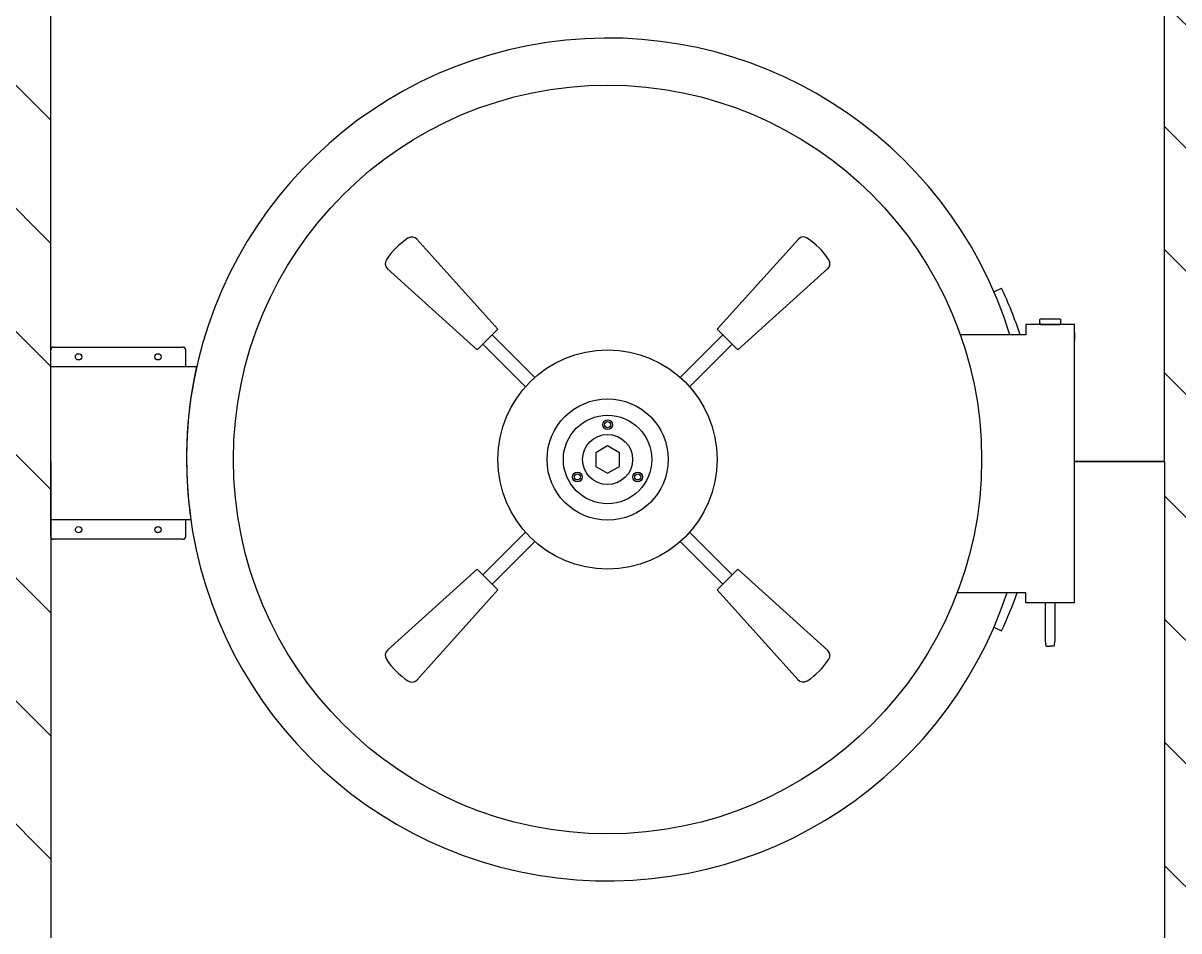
# Model space of a CAD drawing. Header units: millimetres. Extents: x -179594 to 13185, y 0 to 9270.
# Drawn here: x 9152 to 9982, y 3389 to 4040 of the extents above; entities that cross this region are included whole.
import ezdxf

# ---------------------------------------------------------------- set-up
doc = ezdxf.new("R2010")
doc.units = ezdxf.units.MM
doc.header["$MEASUREMENT"] = 0
doc.layers.get('0').update_dxf_attribs({"lineweight": 25})
doc.layers.add('D', color=3, linetype='Continuous', lineweight=13)

msp = doc.modelspace()

# ---------------------------------------------------------------- hatches: boundary and pattern name
at = {"layer": 'D'}
h = msp.add_hatch(dxfattribs=at)
h.set_pattern_fill('ANSI31', color=256, scale=500, angle=90, style=0)
h.set_pattern_definition([(135, (27.53, 32.87), (-44.19417, -44.19417), [])])
h.paths.add_polyline_path([(9971.356, 4355.578), (9971.356, 3725.578), (9971.356, 3295.578), (9971.356, 2675.578), (9946.356, 2675.578), (9946.356, 2665.578), (9936.748, 2665.578), (9936.748, 2657.578), (9970.856, 2657.578), (9970.856, 2654.578), (10102.14, 2654.578), (10102.14, 4441.513), (10771.356, 4441.513), (10771.356, 5354.578), (8371.356, 5354.578), (8371.356, 4441.513), (9040.571, 4441.513), (9040.571, 2654.578), (9171.856, 2654.578), (9171.856, 2657.578), (9205.963, 2657.578), (9205.963, 2665.578), (9196.356, 2665.578), (9196.356, 2675.578), (9171.356, 2675.578), (9171.356, 3295.578), (9171.356, 3725.578), (9171.356, 4355.578)])

# ---------------------------------------------------------------- linework, layer by layer
for p, q in [((9171.356, 3725.578), (9171.356, 4355.578)), ((9171.356, 3725.578), (9171.356, 4355.578)), ((9971.356, 3725.578), (9971.356, 4355.578)), ((9971.356, 3725.578), (9971.356, 4355.578)), ((9848.873, 3847.455), (9854.289, 3850.037)), ((9906.813, 3818.078), (9906.813, 3812.078)), ((9173.356, 3807.778), (9266.356, 3807.778)), ((9171.356, 3725.578), (9171.356, 3295.578)), ((9971.356, 3725.578), (9906.813, 3725.578)), ((9906.813, 3725.578), (9971.356, 3725.578)), ((9971.356, 3725.578), (9971.356, 3295.578)), ((9266.356, 3669.778), (9173.356, 3669.778)), ((9848.873, 3606.702), (9854.289, 3604.12))]:
    msp.add_line(p, q)
at = {"linetype": 'Continuous'}
for p, q in [((9434.287, 3885.36), (9492.624, 3820.66)), ((9650.088, 3820.66), (9708.424, 3885.36)), ((9477.774, 3805.811), (9413.074, 3864.147)), ((9729.637, 3864.147), (9664.937, 3805.811)), ((9882.346, 3828.115), (9881.804, 3827.572)), ((9881.804, 3824.621), (9881.804, 3827.572)), ((9882.346, 3828.115), (9896.28, 3828.115)), ((9896.28, 3828.115), (9896.822, 3827.572)), ((9896.822, 3824.621), (9896.822, 3827.572)), ((9492.624, 3820.66), (9477.774, 3805.811)), ((9664.937, 3805.811), (9650.088, 3820.66)), ((9871.813, 3824.078), (9871.813, 3816.578)), ((9906.813, 3824.078), (9871.813, 3824.078)), ((9881.804, 3824.621), (9882.346, 3824.078)), ((9882.346, 3824.078), (9896.28, 3824.078)), ((9896.822, 3824.621), (9896.28, 3824.078)), ((9906.813, 3816.578), (9906.813, 3824.078)), ((9519.131, 3786.02), (9488.558, 3816.594)), ((9654.154, 3816.594), (9623.58, 3786.02)), ((9871.813, 3816.578), (9824.712, 3816.578)), ((9906.813, 3624.078), (9906.813, 3816.578)), ((9171.356, 3671.778), (9171.356, 3805.778)), ((9268.356, 3793.778), (9268.356, 3805.778)), ((9481.84, 3809.876), (9512.414, 3779.303)), ((9630.298, 3779.303), (9660.871, 3809.876)), ((9171.356, 3793.778), (9276.077, 3793.778)), ((9272.117, 3683.778), (9171.356, 3683.778)), ((9268.356, 3671.778), (9268.356, 3683.778)), ((9512.414, 3674.854), (9481.84, 3644.28)), ((9660.871, 3644.28), (9630.298, 3674.854)), ((9488.558, 3637.563), (9519.131, 3668.136)), ((9623.58, 3668.136), (9654.154, 3637.563)), ((9413.458, 3590.356), (9477.774, 3648.346)), ((9477.774, 3648.346), (9492.624, 3633.497)), ((9650.088, 3633.497), (9664.937, 3648.346)), ((9664.937, 3648.346), (9729.637, 3590.01)), ((9492.624, 3633.497), (9434.287, 3568.797)), ((9708.078, 3569.181), (9650.088, 3633.497)), ((9822.512, 3631.578), (9871.813, 3631.578)), ((9871.813, 3624.078), (9871.813, 3631.578)), ((9906.813, 3624.078), (9871.813, 3624.078)), ((9885.887, 3597.141), (9885.887, 3624.078)), ((9892.74, 3597.141), (9892.74, 3624.078)), ((9886.429, 3593.115), (9885.887, 3597.141)), ((9892.198, 3593.115), (9892.74, 3597.141)), ((9886.429, 3593.115), (9889.313, 3593.115)), ((9892.198, 3593.115), (9889.313, 3593.115))]:
    msp.add_line(p, q, dxfattribs=at)
msp.add_lwpolyline([(9562.856, 3722.171), (9571.356, 3717.263), (9579.856, 3722.171), (9579.856, 3731.986), (9571.356, 3736.893), (9562.856, 3731.986)], close=True)
for centre, radius in [((9571.356, 3727.078), 268.7), ((9191.356, 3800.768), 2.25), ((9248.356, 3800.778), 2.25), ((9571.356, 3727.078), 43.5), ((9571.356, 3727.078), 31.75), ((9571.356, 3752.078), 3.5), ((9571.356, 3752.078), 2.175), ((9571.356, 3727.078), 18), ((9549.705, 3714.578), 3.5), ((9549.705, 3714.578), 2.175), ((9593.006, 3714.578), 3.5), ((9593.006, 3714.578), 2.175), ((9191.356, 3676.778), 2.25), ((9248.356, 3676.778), 2.25)]:
    msp.add_circle(centre, radius)
msp.add_circle((9571.356, 3727.078), 78.75, dxfattribs=at)
for centre, radius, start, end in [((9571.356, 3727.078), 302.5, 17.20958, 341.596773), ((9598.379, 3728.043), 283.5, 18.19754, 25.487446), ((9173.356, 3805.778), 2, 90, 180), ((9266.356, 3805.778), 2, 0, 90), ((9173.356, 3671.778), 2, 180, 270), ((9266.356, 3671.778), 2, 270, 0), ((9598.379, 3726.114), 283.5, 334.512554, 340.521194)]:
    msp.add_arc(centre, radius, start, end)
for centre, radius, start, end in [((9458.875, 3839.559), 55.773, 123.647115, 146.352885), ((9430.747, 3881.82), 5.007, 39.078128, 123.647115), ((9711.964, 3881.82), 5.007, 56.352885, 135), ((9683.836, 3839.559), 55.773, 33.647115, 56.352885), ((9416.614, 3867.687), 5.007, 146.352885, 225), ((9726.097, 3867.687), 5.007, 309.078128, 33.647115), ((9571.356, 3728.078), 302.5, 167.455954, 188.421039), ((9416.614, 3586.47), 5.007, 129.078078, 213.647115), ((9726.097, 3586.47), 5.007, 326.352885, 45), ((9458.875, 3614.598), 55.773, 213.647115, 236.352885), ((9683.836, 3614.598), 55.773, 303.647115, 326.352885), ((9430.747, 3572.337), 5.007, 236.352885, 315), ((9711.964, 3572.337), 5.007, 219.078078, 303.647115)]:
    msp.add_arc(centre, radius, start, end, dxfattribs=at)

doc.saveas('drawing.dxf')
